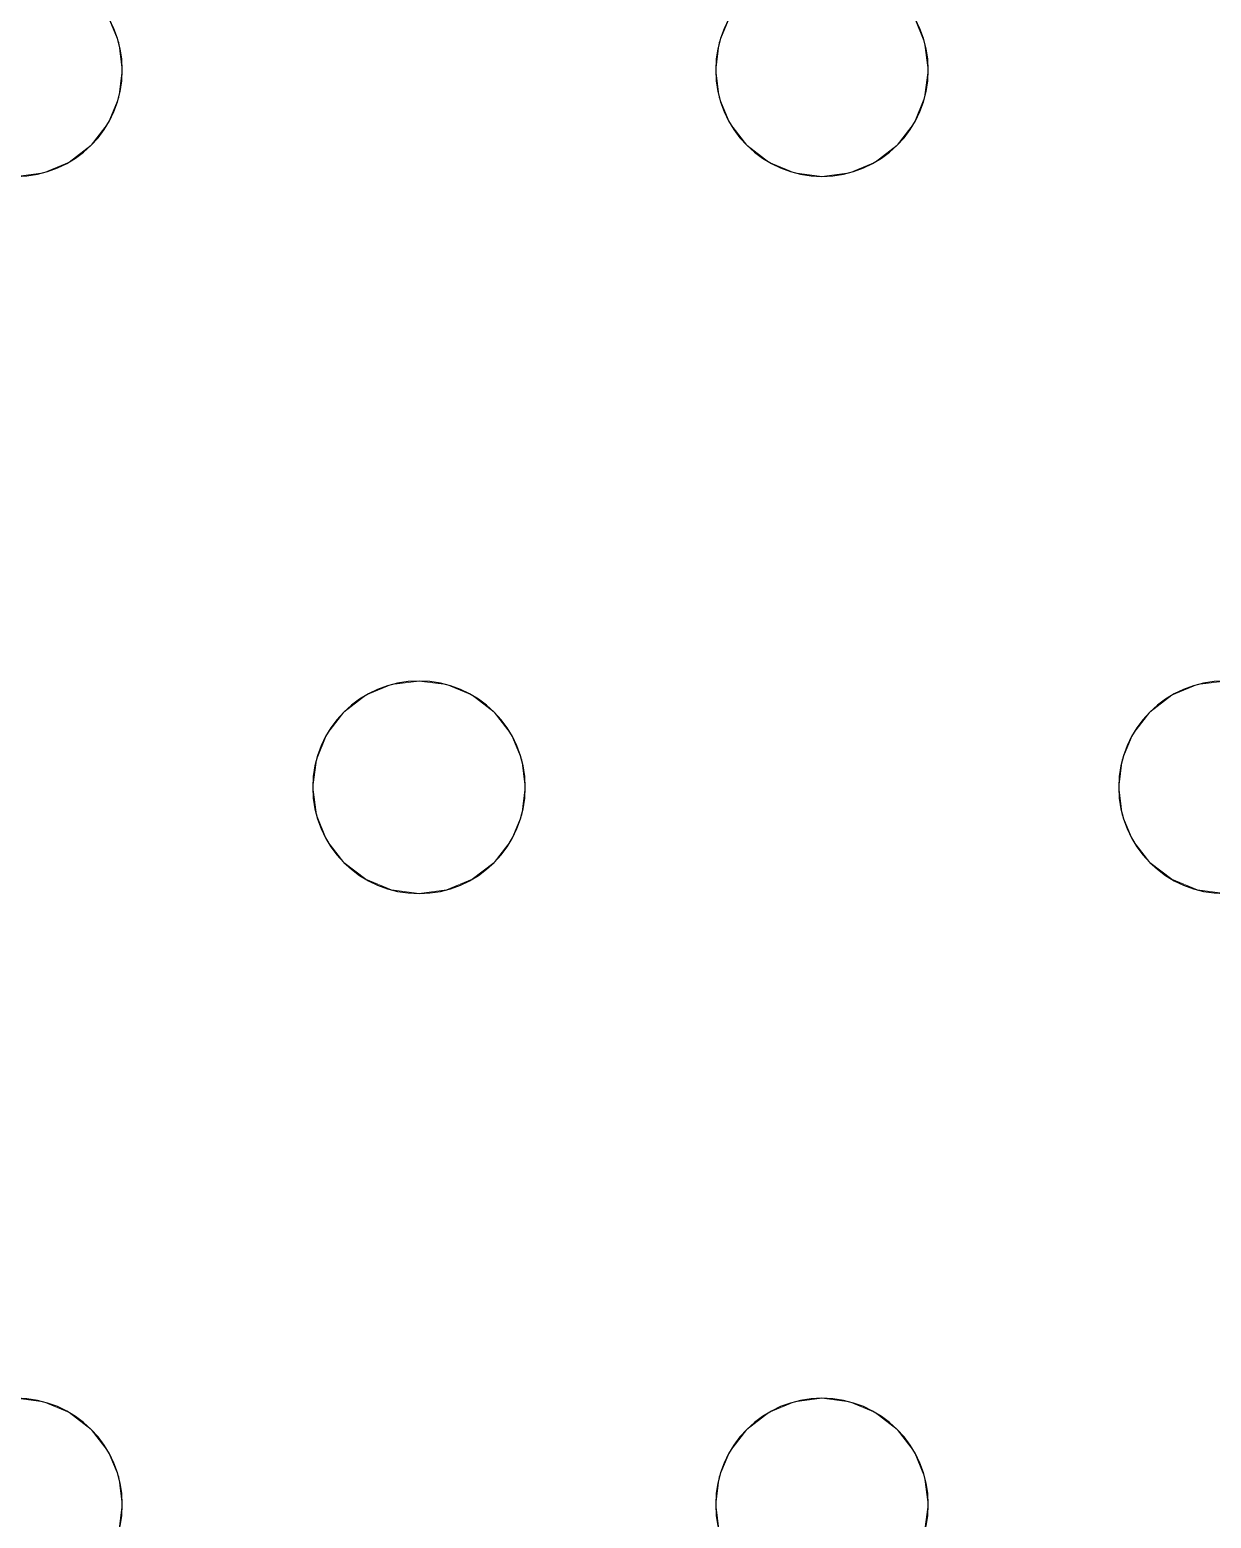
# Model space of a CAD drawing. Header units: millimetres. Extents: x -1 to 1601, y -701 to 1.
# Drawn here: x 158.4 to 202.9, y -260.5 to -204.5 of the extents above; entities that cross this region are included whole.
import ezdxf

# ---------------------------------------------------------------- set-up
doc = ezdxf.new("R2010")
doc.units = ezdxf.units.MM
doc.layers.add('IQ_200_3D', color=1, linetype='Continuous')
doc.layers.add('IQ_204_2D', color=7, linetype='Continuous')

msp = doc.modelspace()

# ---------------------------------------------------------------- linework, layer by layer
at = {"layer": 'IQ_200_3D', "lineweight": 18}
for points, invisible_edges in [([(122.762, -68.034, 850), (1477.238, -68.034, 850), (1477.238, -397.966, 850), (122.762, -397.966, 850)], 10), ([(122.762, -68.034, 860), (122.762, -397.966, 860), (1477.238, -397.966, 860), (1477.238, -68.034, 860)], 5), ([(161.746, -204.965, 890), (161.347, -204, 890), (161.347, -204, 888), (161.746, -204.965, 888)], 10), ([(161.746, -204.965, 888), (161.347, -204, 888), (184.752, -204, 888)], 14), ([(184.752, -204, 890), (161.347, -204, 890), (161.746, -204.965, 890)], 13), ([(184.352, -204.965, 888), (161.882, -206, 888), (161.746, -204.965, 888), (184.752, -204, 888)], 5), ([(184.352, -204.965, 890), (184.752, -204, 890), (161.746, -204.965, 890), (161.882, -206, 890)], 10), ([(184.752, -204, 890), (184.352, -204.965, 890), (184.352, -204.965, 888), (184.752, -204, 888)], 10), ([(192.079, -204.965, 890), (191.68, -204, 890), (191.68, -204, 888), (192.079, -204.965, 888)], 10), ([(215.085, -204, 888), (214.685, -204.965, 888), (192.079, -204.965, 888), (191.68, -204, 888)], 10), ([(192.079, -204.965, 890), (214.685, -204.965, 890), (215.085, -204, 890), (191.68, -204, 890)], 5), ([(161.882, -206, 890), (161.746, -204.965, 890), (161.746, -204.965, 888), (161.882, -206, 888)], 2), ([(184.216, -206, 890), (184.352, -204.965, 890), (161.882, -206, 890), (161.746, -207.035, 890)], 10), ([(161.882, -206, 888), (184.352, -204.965, 888), (184.216, -206, 888)], 13), ([(184.352, -204.965, 890), (184.216, -206, 890), (184.216, -206, 888), (184.352, -204.965, 888)], 8), ([(192.216, -206, 890), (192.079, -204.965, 890), (192.079, -204.965, 888), (192.216, -206, 888)], 2), ([(192.216, -206, 888), (192.079, -204.965, 888), (214.685, -204.965, 888), (214.549, -206, 888)], 10), ([(214.685, -204.965, 890), (192.079, -204.965, 890), (192.216, -206, 890)], 13), ([(192.216, -206, 890), (192.079, -207.035, 890), (214.549, -206, 890), (214.685, -204.965, 890)], 10), ([(184.352, -207.035, 890), (184.216, -206, 890), (161.746, -207.035, 890), (161.347, -208, 890)], 10), ([(161.746, -207.035, 890), (161.882, -206, 890), (161.882, -206, 888), (161.746, -207.035, 888)], 8), ([(161.746, -207.035, 888), (161.882, -206, 888), (184.216, -206, 888), (184.352, -207.035, 888)], 10), ([(184.216, -206, 890), (184.352, -207.035, 890), (184.352, -207.035, 888), (184.216, -206, 888)], 2), ([(214.685, -207.035, 890), (214.549, -206, 890), (192.079, -207.035, 890), (191.68, -208, 890)], 10), ([(192.079, -207.035, 890), (192.216, -206, 890), (192.216, -206, 888), (192.079, -207.035, 888)], 8), ([(192.079, -207.035, 888), (192.216, -206, 888), (214.549, -206, 888), (214.685, -207.035, 888)], 10), ([(161.347, -208, 890), (161.746, -207.035, 890), (161.746, -207.035, 888), (161.347, -208, 888)], 10), ([(161.347, -208, 888), (161.746, -207.035, 888), (184.352, -207.035, 888), (184.752, -208, 888)], 10), ([(161.347, -208, 890), (184.752, -208, 890), (184.352, -207.035, 890)], 13), ([(184.352, -207.035, 890), (184.752, -208, 890), (184.752, -208, 888), (184.352, -207.035, 888)], 10), ([(191.68, -208, 890), (192.079, -207.035, 890), (192.079, -207.035, 888), (191.68, -208, 888)], 10), ([(191.68, -208, 888), (192.079, -207.035, 888), (214.685, -207.035, 888), (215.085, -208, 888)], 10), ([(215.085, -208, 890), (214.685, -207.035, 890), (191.68, -208, 890), (203.382, -229, 890)], 14), ([(160.711, -208.828, 890), (161.347, -208, 890), (161.347, -208, 888), (160.711, -208.828, 888)], 10), ([(161.347, -208, 888), (184.752, -208, 888), (173.049, -229, 888), (160.711, -208.828, 888)], 7), ([(173.049, -229, 890), (161.347, -208, 890), (160.711, -208.828, 890), (172.014, -229.136, 890)], 5), ([(173.049, -229, 890), (185.387, -208.828, 890), (184.752, -208, 890), (161.347, -208, 890)], 13), ([(185.387, -208.828, 888), (174.084, -229.136, 888), (173.049, -229, 888), (184.752, -208, 888)], 5), ([(184.752, -208, 890), (185.387, -208.828, 890), (185.387, -208.828, 888), (184.752, -208, 888)], 10), ([(191.044, -208.828, 890), (191.68, -208, 890), (191.68, -208, 888), (191.044, -208.828, 888)], 10), ([(203.382, -229, 888), (191.044, -208.828, 888), (191.68, -208, 888), (215.085, -208, 888)], 13), ([(203.382, -229, 890), (191.68, -208, 890), (191.044, -208.828, 890), (202.347, -229.136, 890)], 5), ([(159.882, -209.464, 890), (160.711, -208.828, 890), (160.711, -208.828, 888), (159.882, -209.464, 888)], 10), ([(172.014, -229.136, 888), (159.882, -209.464, 888), (160.711, -208.828, 888), (173.049, -229, 888)], 5), ([(159.882, -209.464, 890), (172.014, -229.136, 890), (160.711, -208.828, 890)], 3), ([(174.084, -229.136, 890), (186.216, -209.464, 890), (185.387, -208.828, 890), (173.049, -229, 890)], 5), ([(186.216, -209.464, 888), (175.049, -229.536, 888), (174.084, -229.136, 888), (185.387, -208.828, 888)], 5), ([(185.387, -208.828, 890), (186.216, -209.464, 890), (186.216, -209.464, 888), (185.387, -208.828, 888)], 10), ([(190.216, -209.464, 890), (191.044, -208.828, 890), (191.044, -208.828, 888), (190.216, -209.464, 888)], 10), ([(190.216, -209.464, 888), (191.044, -208.828, 888), (202.347, -229.136, 888), (201.382, -229.536, 888)], 10), ([(190.216, -209.464, 890), (202.347, -229.136, 890), (191.044, -208.828, 890)], 3), ([(203.382, -229, 888), (202.347, -229.136, 888), (191.044, -208.828, 888)], 14), ([(158.918, -209.864, 890), (159.882, -209.464, 890), (159.882, -209.464, 888), (158.918, -209.864, 888)], 10), ([(171.049, -229.536, 888), (158.918, -209.864, 888), (159.882, -209.464, 888), (172.014, -229.136, 888)], 5), ([(159.882, -209.464, 890), (158.918, -209.864, 890), (171.049, -229.536, 890), (172.014, -229.136, 890)], 10), ([(175.049, -229.536, 890), (187.18, -209.864, 890), (186.216, -209.464, 890), (174.084, -229.136, 890)], 5), ([(175.049, -229.536, 888), (186.216, -209.464, 888), (187.18, -209.864, 888)], 13), ([(186.216, -209.464, 890), (187.18, -209.864, 890), (187.18, -209.864, 888), (186.216, -209.464, 888)], 10), ([(189.251, -209.864, 890), (190.216, -209.464, 890), (190.216, -209.464, 888), (189.251, -209.864, 888)], 10), ([(189.251, -209.864, 888), (190.216, -209.464, 888), (201.382, -229.536, 888)], 14), ([(190.216, -209.464, 890), (189.251, -209.864, 890), (201.382, -229.536, 890), (202.347, -229.136, 890)], 10), ([(146.18, -231, 888), (145.544, -230.172, 888), (157.882, -210, 888), (169.585, -231, 888)], 14), ([(146.18, -231, 890), (169.185, -231.965, 890), (169.585, -231, 890), (157.882, -210, 890)], 13), ([(158.918, -209.864, 888), (157.882, -210, 888), (157.882, -210, 890), (158.918, -209.864, 890)], 10), ([(157.882, -210, 888), (158.918, -209.864, 888), (170.221, -230.172, 888), (169.585, -231, 888)], 10), ([(170.221, -230.172, 890), (158.918, -209.864, 890), (157.882, -210, 890), (169.585, -231, 890)], 5), ([(170.221, -230.172, 888), (158.918, -209.864, 888), (171.049, -229.536, 888)], 3), ([(171.049, -229.536, 890), (158.918, -209.864, 890), (170.221, -230.172, 890)], 3), ([(175.878, -230.172, 888), (175.049, -229.536, 888), (187.18, -209.864, 888), (188.216, -210, 888)], 10), ([(175.878, -230.172, 890), (188.216, -210, 890), (187.18, -209.864, 890), (175.049, -229.536, 890)], 5), ([(176.513, -231, 888), (175.878, -230.172, 888), (188.216, -210, 888), (199.918, -231, 888)], 14), ([(175.878, -230.172, 890), (176.513, -231, 890), (188.216, -210, 890)], 14), ([(199.918, -231, 890), (200.554, -230.172, 890), (188.216, -210, 890), (176.513, -231, 890)], 14), ([(188.216, -210, 888), (187.18, -209.864, 888), (187.18, -209.864, 890), (188.216, -210, 890)], 10), ([(189.251, -209.864, 888), (188.216, -210, 888), (188.216, -210, 890), (189.251, -209.864, 890)], 10), ([(189.251, -209.864, 888), (201.382, -229.536, 888), (200.554, -230.172, 888), (188.216, -210, 888)], 5), ([(200.554, -230.172, 890), (201.382, -229.536, 890), (189.251, -209.864, 890), (188.216, -210, 890)], 10), ([(188.216, -210, 888), (200.554, -230.172, 888), (199.918, -231, 888)], 13), ([(172.014, -229.136, 890), (171.049, -229.536, 890), (171.049, -229.536, 888), (172.014, -229.136, 888)], 10), ([(172.014, -229.136, 888), (173.049, -229, 888), (173.049, -229, 890), (172.014, -229.136, 890)], 10), ([(173.049, -229, 888), (174.084, -229.136, 888), (174.084, -229.136, 890), (173.049, -229, 890)], 10), ([(175.049, -229.536, 890), (174.084, -229.136, 890), (174.084, -229.136, 888), (175.049, -229.536, 888)], 10), ([(202.347, -229.136, 890), (201.382, -229.536, 890), (201.382, -229.536, 888), (202.347, -229.136, 888)], 10), ([(202.347, -229.136, 888), (203.382, -229, 888), (203.382, -229, 890), (202.347, -229.136, 890)], 10), ([(171.049, -229.536, 890), (170.221, -230.172, 890), (170.221, -230.172, 888), (171.049, -229.536, 888)], 10), ([(175.878, -230.172, 890), (175.049, -229.536, 890), (175.049, -229.536, 888), (175.878, -230.172, 888)], 10), ([(201.382, -229.536, 890), (200.554, -230.172, 890), (200.554, -230.172, 888), (201.382, -229.536, 888)], 10), ([(170.221, -230.172, 890), (169.585, -231, 890), (169.585, -231, 888), (170.221, -230.172, 888)], 10), ([(176.513, -231, 890), (175.878, -230.172, 890), (175.878, -230.172, 888), (176.513, -231, 888)], 10), ([(200.554, -230.172, 890), (199.918, -231, 890), (199.918, -231, 888), (200.554, -230.172, 888)], 10), ([(169.185, -231.965, 888), (146.579, -231.965, 888), (146.18, -231, 888), (169.585, -231, 888)], 5), ([(169.185, -231.965, 890), (146.18, -231, 890), (146.579, -231.965, 890), (169.049, -233, 890)], 5), ([(169.585, -231, 890), (169.185, -231.965, 890), (169.185, -231.965, 888), (169.585, -231, 888)], 10), ([(176.913, -231.965, 890), (176.513, -231, 890), (176.513, -231, 888), (176.913, -231.965, 888)], 10), ([(199.519, -231.965, 888), (176.913, -231.965, 888), (176.513, -231, 888), (199.918, -231, 888)], 5), ([(199.519, -231.965, 890), (199.918, -231, 890), (176.513, -231, 890), (176.913, -231.965, 890)], 10), ([(199.918, -231, 890), (199.519, -231.965, 890), (199.519, -231.965, 888), (199.918, -231, 888)], 10), ([(146.579, -231.965, 888), (169.185, -231.965, 888), (169.049, -233, 888), (146.716, -233, 888)], 5), ([(146.579, -231.965, 890), (146.716, -233, 890), (169.049, -233, 890)], 14), ([(169.185, -231.965, 890), (169.049, -233, 890), (169.049, -233, 888), (169.185, -231.965, 888)], 8), ([(177.049, -233, 890), (176.913, -231.965, 890), (176.913, -231.965, 888), (177.049, -233, 888)], 2), ([(176.913, -231.965, 888), (199.519, -231.965, 888), (199.382, -233, 888), (177.049, -233, 888)], 5), ([(199.382, -233, 890), (199.519, -231.965, 890), (176.913, -231.965, 890), (177.049, -233, 890)], 10), ([(199.519, -231.965, 890), (199.382, -233, 890), (199.382, -233, 888), (199.519, -231.965, 888)], 8), ([(146.579, -234.035, 888), (146.716, -233, 888), (169.049, -233, 888), (169.185, -234.035, 888)], 10), ([(169.049, -233, 890), (146.716, -233, 890), (146.579, -234.035, 890), (169.185, -234.035, 890)], 5), ([(169.049, -233, 890), (169.185, -234.035, 890), (169.185, -234.035, 888), (169.049, -233, 888)], 2), ([(199.519, -234.035, 888), (176.513, -235, 888), (176.913, -234.035, 888), (199.382, -233, 888)], 5), ([(199.519, -234.035, 890), (199.382, -233, 890), (176.913, -234.035, 890), (176.513, -235, 890)], 10), ([(176.913, -234.035, 890), (177.049, -233, 890), (177.049, -233, 888), (176.913, -234.035, 888)], 8), ([(199.382, -233, 888), (176.913, -234.035, 888), (177.049, -233, 888)], 13), ([(177.049, -233, 890), (176.913, -234.035, 890), (199.382, -233, 890)], 14), ([(199.382, -233, 890), (199.519, -234.035, 890), (199.519, -234.035, 888), (199.382, -233, 888)], 2), ([(169.185, -234.035, 888), (169.585, -235, 888), (146.18, -235, 888), (146.579, -234.035, 888)], 10), ([(169.585, -235, 890), (169.185, -234.035, 890), (146.18, -235, 890), (157.882, -256, 890)], 14), ([(146.18, -235, 890), (169.185, -234.035, 890), (146.579, -234.035, 890)], 3), ([(169.185, -234.035, 890), (169.585, -235, 890), (169.585, -235, 888), (169.185, -234.035, 888)], 10), ([(176.513, -235, 890), (176.913, -234.035, 890), (176.913, -234.035, 888), (176.513, -235, 888)], 10), ([(199.918, -235, 888), (176.513, -235, 888), (199.519, -234.035, 888)], 3), ([(199.918, -235, 890), (199.519, -234.035, 890), (176.513, -235, 890), (188.216, -256, 890)], 14), ([(199.519, -234.035, 890), (199.918, -235, 890), (199.918, -235, 888), (199.519, -234.035, 888)], 10), ([(157.882, -256, 888), (145.544, -235.828, 888), (146.18, -235, 888), (169.585, -235, 888)], 13), ([(157.882, -256, 888), (169.585, -235, 888), (170.221, -235.828, 888), (158.918, -256.136, 888)], 5), ([(157.882, -256, 890), (158.918, -256.136, 890), (170.221, -235.828, 890), (169.585, -235, 890)], 10), ([(169.585, -235, 890), (170.221, -235.828, 890), (170.221, -235.828, 888), (169.585, -235, 888)], 10), ([(175.878, -235.828, 890), (176.513, -235, 890), (176.513, -235, 888), (175.878, -235.828, 888)], 10), ([(176.513, -235, 888), (199.918, -235, 888), (188.216, -256, 888), (175.878, -235.828, 888)], 7), ([(176.513, -235, 890), (175.878, -235.828, 890), (188.216, -256, 890)], 14), ([(199.918, -235, 888), (200.554, -235.828, 888), (188.216, -256, 888)], 14), ([(188.216, -256, 890), (200.554, -235.828, 890), (199.918, -235, 890)], 13), ([(199.918, -235, 890), (200.554, -235.828, 890), (200.554, -235.828, 888), (199.918, -235, 888)], 10), ([(171.049, -236.464, 888), (158.918, -256.136, 888), (170.221, -235.828, 888)], 3), ([(171.049, -236.464, 890), (170.221, -235.828, 890), (158.918, -256.136, 890), (159.882, -256.536, 890)], 10), ([(170.221, -235.828, 890), (171.049, -236.464, 890), (171.049, -236.464, 888), (170.221, -235.828, 888)], 10), ([(175.049, -236.464, 890), (175.878, -235.828, 890), (175.878, -235.828, 888), (175.049, -236.464, 888)], 10), ([(187.18, -256.136, 888), (175.049, -236.464, 888), (175.878, -235.828, 888), (188.216, -256, 888)], 5), ([(187.18, -256.136, 890), (188.216, -256, 890), (175.878, -235.828, 890), (175.049, -236.464, 890)], 10), ([(189.251, -256.136, 888), (188.216, -256, 888), (200.554, -235.828, 888), (201.382, -236.464, 888)], 10), ([(189.251, -256.136, 890), (201.382, -236.464, 890), (200.554, -235.828, 890), (188.216, -256, 890)], 5), ([(200.554, -235.828, 890), (201.382, -236.464, 890), (201.382, -236.464, 888), (200.554, -235.828, 888)], 10), ([(171.049, -236.464, 888), (172.014, -236.864, 888), (159.882, -256.536, 888), (158.918, -256.136, 888)], 10), ([(172.014, -236.864, 890), (171.049, -236.464, 890), (159.882, -256.536, 890), (160.711, -257.172, 890)], 10), ([(171.049, -236.464, 890), (172.014, -236.864, 890), (172.014, -236.864, 888), (171.049, -236.464, 888)], 10), ([(174.084, -236.864, 890), (175.049, -236.464, 890), (175.049, -236.464, 888), (174.084, -236.864, 888)], 10), ([(186.216, -256.536, 888), (174.084, -236.864, 888), (175.049, -236.464, 888), (187.18, -256.136, 888)], 5), ([(186.216, -256.536, 890), (187.18, -256.136, 890), (175.049, -236.464, 890), (174.084, -236.864, 890)], 10), ([(190.216, -256.536, 888), (189.251, -256.136, 888), (201.382, -236.464, 888), (202.347, -236.864, 888)], 10), ([(190.216, -256.536, 890), (202.347, -236.864, 890), (201.382, -236.464, 890), (189.251, -256.136, 890)], 5), ([(201.382, -236.464, 890), (202.347, -236.864, 890), (202.347, -236.864, 888), (201.382, -236.464, 888)], 10), ([(159.882, -256.536, 888), (172.014, -236.864, 888), (160.711, -257.172, 888)], 3), ([(160.711, -257.172, 888), (172.014, -236.864, 888), (173.049, -237, 888), (161.347, -258, 888)], 5), ([(173.049, -237, 890), (172.014, -236.864, 890), (160.711, -257.172, 890), (161.347, -258, 890)], 10), ([(184.752, -258, 888), (161.347, -258, 888), (173.049, -237, 888), (185.387, -257.172, 888)], 7), ([(161.347, -258, 890), (184.352, -258.965, 890), (184.752, -258, 890), (173.049, -237, 890)], 13), ([(173.049, -237, 888), (172.014, -236.864, 888), (172.014, -236.864, 890), (173.049, -237, 890)], 10), ([(174.084, -236.864, 888), (173.049, -237, 888), (173.049, -237, 890), (174.084, -236.864, 890)], 10), ([(174.084, -236.864, 888), (186.216, -256.536, 888), (185.387, -257.172, 888), (173.049, -237, 888)], 5), ([(173.049, -237, 890), (184.752, -258, 890), (185.387, -257.172, 890), (174.084, -236.864, 890)], 5), ([(186.216, -256.536, 890), (174.084, -236.864, 890), (185.387, -257.172, 890)], 3), ([(202.347, -236.864, 888), (203.382, -237, 888), (191.044, -257.172, 888), (190.216, -256.536, 888)], 10), ([(202.347, -236.864, 890), (190.216, -256.536, 890), (191.044, -257.172, 890)], 13), ([(203.382, -237, 890), (202.347, -236.864, 890), (191.044, -257.172, 890), (191.68, -258, 890)], 10), ([(191.68, -258, 888), (191.044, -257.172, 888), (203.382, -237, 888)], 14), ([(215.085, -258, 888), (214.685, -258.965, 888), (191.68, -258, 888), (203.382, -237, 888)], 14), ([(203.382, -237, 890), (191.68, -258, 890), (215.085, -258, 890), (215.721, -257.172, 890)], 11), ([(203.382, -237, 888), (202.347, -236.864, 888), (202.347, -236.864, 890), (203.382, -237, 890)], 10), ([(157.882, -256, 888), (158.918, -256.136, 888), (158.918, -256.136, 890), (157.882, -256, 890)], 10), ([(187.18, -256.136, 888), (188.216, -256, 888), (188.216, -256, 890), (187.18, -256.136, 890)], 10), ([(188.216, -256, 888), (189.251, -256.136, 888), (189.251, -256.136, 890), (188.216, -256, 890)], 10), ([(159.882, -256.536, 890), (158.918, -256.136, 890), (158.918, -256.136, 888), (159.882, -256.536, 888)], 10), ([(160.711, -257.172, 890), (159.882, -256.536, 890), (159.882, -256.536, 888), (160.711, -257.172, 888)], 10), ([(186.216, -256.536, 890), (185.387, -257.172, 890), (185.387, -257.172, 888), (186.216, -256.536, 888)], 10), ([(187.18, -256.136, 890), (186.216, -256.536, 890), (186.216, -256.536, 888), (187.18, -256.136, 888)], 10), ([(190.216, -256.536, 890), (189.251, -256.136, 890), (189.251, -256.136, 888), (190.216, -256.536, 888)], 10), ([(191.044, -257.172, 890), (190.216, -256.536, 890), (190.216, -256.536, 888), (191.044, -257.172, 888)], 10), ([(161.347, -258, 890), (160.711, -257.172, 890), (160.711, -257.172, 888), (161.347, -258, 888)], 10), ([(185.387, -257.172, 890), (184.752, -258, 890), (184.752, -258, 888), (185.387, -257.172, 888)], 10), ([(191.68, -258, 890), (191.044, -257.172, 890), (191.044, -257.172, 888), (191.68, -258, 888)], 10), ([(161.746, -258.965, 890), (161.347, -258, 890), (161.347, -258, 888), (161.746, -258.965, 888)], 10), ([(184.352, -258.965, 888), (161.746, -258.965, 888), (161.347, -258, 888), (184.752, -258, 888)], 5), ([(161.746, -258.965, 890), (184.216, -260, 890), (184.352, -258.965, 890), (161.347, -258, 890)], 5), ([(184.752, -258, 890), (184.352, -258.965, 890), (184.352, -258.965, 888), (184.752, -258, 888)], 10), ([(192.079, -258.965, 890), (191.68, -258, 890), (191.68, -258, 888), (192.079, -258.965, 888)], 10), ([(214.685, -258.965, 888), (214.549, -260, 888), (192.079, -258.965, 888), (191.68, -258, 888)], 10), ([(191.68, -258, 890), (192.079, -258.965, 890), (214.685, -258.965, 890), (215.085, -258, 890)], 10), ([(161.882, -260, 890), (161.746, -258.965, 890), (161.746, -258.965, 888), (161.882, -260, 888)], 2), ([(184.216, -260, 888), (161.882, -260, 888), (161.746, -258.965, 888), (184.352, -258.965, 888)], 5), ([(161.882, -260, 890), (184.352, -261.035, 890), (184.216, -260, 890), (161.746, -258.965, 890)], 5), ([(184.352, -258.965, 890), (184.216, -260, 890), (184.216, -260, 888), (184.352, -258.965, 888)], 8), ([(192.216, -260, 890), (192.079, -258.965, 890), (192.079, -258.965, 888), (192.216, -260, 888)], 2), ([(192.216, -260, 888), (192.079, -258.965, 888), (214.549, -260, 888), (214.685, -261.035, 888)], 10), ([(214.549, -260, 890), (214.685, -258.965, 890), (192.079, -258.965, 890), (192.216, -260, 890)], 10), ([(161.746, -261.035, 890), (161.882, -260, 890), (161.882, -260, 888), (161.746, -261.035, 888)], 8), ([(184.352, -261.035, 888), (161.746, -261.035, 888), (161.882, -260, 888), (184.216, -260, 888)], 5), ([(161.746, -261.035, 890), (184.752, -262, 890), (184.352, -261.035, 890), (161.882, -260, 890)], 5), ([(184.216, -260, 890), (184.352, -261.035, 890), (184.352, -261.035, 888), (184.216, -260, 888)], 2), ([(192.079, -261.035, 890), (192.216, -260, 890), (192.216, -260, 888), (192.079, -261.035, 888)], 8), ([(192.079, -261.035, 888), (192.216, -260, 888), (214.685, -261.035, 888), (215.085, -262, 888)], 10), ([(192.079, -261.035, 890), (215.085, -262, 890), (214.685, -261.035, 890), (192.216, -260, 890)], 5), ([(192.216, -260, 890), (214.685, -261.035, 890), (214.549, -260, 890)], 13)]:
    msp.add_3dface(points, dxfattribs=dict(at, invisible_edges=invisible_edges))
at = {"layer": 'IQ_204_2D'}
for centre, start, end in [((157.882, -206), 0, 180), ((188.216, -206), 0, 180), ((157.882, -206), 180, 360), ((188.216, -206), 180, 0), ((173.049, -233), 0, 180), ((203.382, -233), 0, 180), ((173.049, -233), 180, 360), ((203.382, -233), 180, 0), ((157.882, -260), 0, 180), ((188.216, -260), 0, 180), ((157.882, -260), 180, 360), ((188.216, -260), 180, 0)]:
    msp.add_arc(centre, 4, start, end, dxfattribs=at)

# ---------------------------------------------------------------- meshes
at = {"layer": 'IQ_200_3D', "lineweight": 18}
mesh = msp.add_polyface(dxfattribs=at)
corners = [(1600, 0, 850), (1600, -700, 850), (0, -700, 850), (0, 0, 850), (1210.5, -594, 850), (1211.556, -602.023, 850), (1214.653, -609.5, 850), (1219.58, -615.92, 850), (1226, -620.847, 850), (1233.477, -623.944, 850), (1241.5, -625, 850), (1459.5, -625, 850), (1467.523, -623.944, 850), (1475, -620.847, 850), (1481.42, -615.92, 850), (1486.347, -609.5, 850), (1489.444, -602.023, 850), (1490.5, -594, 850), (1490.5, -476, 850), (1489.444, -467.977, 850), (1486.347, -460.5, 850), (1481.42, -454.08, 850), (1475, -449.153, 850), (1467.523, -446.056, 850), (1459.5, -445, 850), (1241.5, -445, 850), (1233.477, -446.056, 850), (1226, -449.153, 850), (1219.58, -454.08, 850), (1214.653, -460.5, 850), (1211.556, -467.977, 850), (1210.5, -476, 850), (1477.5, -68.034, 850), (122.5, -68.034, 850), (110.412, -69.625, 850), (99.148, -74.291, 850), (89.475, -81.713, 850), (82.053, -91.386, 850), (77.388, -102.65, 850), (75.796, -114.738, 850), (75.796, -351.262, 850), (77.388, -363.35, 850), (82.053, -374.614, 850), (89.475, -384.287, 850), (99.148, -391.709, 850), (110.412, -396.375, 850), (122.5, -397.966, 850), (1477.5, -397.966, 850), (1489.588, -396.375, 850), (1500.852, -391.709, 850), (1510.525, -384.287, 850), (1517.947, -374.614, 850), (1522.612, -363.35, 850), (1524.204, -351.262, 850), (1524.204, -114.738, 850), (1522.612, -102.65, 850), (1517.947, -91.386, 850), (1510.525, -81.713, 850), (1500.852, -74.291, 850), (1489.588, -69.625, 850)]
mesh.append_faces([[corners[k] for k in face] for face in [(37, 3, 36), (35, 3, 34), (4, 46, 31), (31, 46, 30), (55, 0, 54), (16, 1, 15), (14, 1, 13), (21, 49, 20), (11, 1, 10)]], dxfattribs={"vtx0": -1, "vtx1": -1})
mesh.append_faces([[corners[k] for k in face] for face in [(3, 37, 38), (3, 38, 39), (3, 39, 40, 2), (2, 40, 41), (46, 4, 5), (2, 6, 7), (46, 29, 30), (46, 28, 29), (26, 46, 47, 25), (46, 26, 27), (0, 59, 32, 3), (20, 49, 50, 19), (47, 24, 25), (0, 55, 56), (1, 52, 53), (19, 50, 51, 18), (1, 16, 17)]], dxfattribs={"vtx0": -1, "vtx2": -1})
mesh.append_faces([[corners[k] for k in face] for face in [(2, 45, 46, 5), (1, 17, 18, 51)]], dxfattribs={"vtx0": -1, "vtx2": -1, "vtx3": -1})
mesh.append_faces([[corners[k] for k in face] for face in [(41, 42, 2), (35, 36, 3), (33, 34, 3, 32), (43, 44, 2), (44, 45, 2), (42, 43, 2), (5, 6, 2), (27, 28, 46), (7, 8, 2), (8, 9, 2), (58, 59, 0), (56, 57, 0), (57, 58, 0), (51, 52, 1), (23, 24, 47), (11, 12, 1), (12, 13, 1), (14, 15, 1)]], dxfattribs={"vtx1": -1, "vtx2": -1})
mesh.append_faces([[corners[k] for k in face] for face in [(1, 2, 9, 10), (47, 48, 22, 23), (48, 49, 21, 22), (53, 54, 0, 1)]], dxfattribs={"vtx1": -1, "vtx3": -1})
mesh = msp.add_polyface(dxfattribs=at)
corners = [(1600, -700, 900), (1600, -23, 900), (0, -23, 900), (0, -700, 900), (90, -35.113, 900), (1510, -35.113, 900), (1529.382, -37.665, 900), (1547.443, -45.146, 900), (1562.953, -57.047, 900), (1574.854, -72.557, 900), (1582.335, -90.618, 900), (1584.887, -110, 900), (1584.887, -610, 900), (1582.335, -629.382, 900), (1574.854, -647.443, 900), (1562.953, -662.953, 900), (1547.443, -674.854, 900), (1529.382, -682.335, 900), (1510, -684.887, 900), (90, -684.887, 900), (70.618, -682.335, 900), (52.557, -674.854, 900), (37.047, -662.953, 900), (25.146, -647.443, 900), (17.665, -629.382, 900), (15.113, -610, 900), (15.113, -110, 900), (17.665, -90.618, 900), (25.146, -72.557, 900), (37.047, -57.047, 900), (52.557, -45.146, 900), (70.618, -37.665, 900)]
mesh.append_faces([[corners[k] for k in face] for face in [(9, 1, 8), (14, 0, 13), (31, 2, 30), (28, 2, 27), (21, 3, 20), (23, 3, 22)]], dxfattribs={"vtx0": -1, "vtx1": -1})
mesh.append_faces([[corners[k] for k in face] for face in [(1, 9, 10), (1, 11, 12, 0), (0, 14, 15), (0, 18, 19), (2, 28, 29), (3, 23, 24)]], dxfattribs={"vtx0": -1, "vtx2": -1})
mesh.append_faces([[corners[k] for k in face] for face in [(10, 11, 1), (5, 6, 1), (7, 8, 1), (6, 7, 1), (12, 13, 0), (15, 16, 0), (17, 18, 0), (16, 17, 0), (31, 4, 2), (29, 30, 2), (26, 27, 2), (21, 22, 3), (24, 25, 3)]], dxfattribs={"vtx1": -1, "vtx2": -1})
mesh.append_faces([[corners[k] for k in face] for face in [(4, 5, 1, 2), (25, 26, 2, 3), (19, 20, 3, 0)]], dxfattribs={"vtx1": -1, "vtx3": -1})
mesh = msp.add_polyface(dxfattribs=at)
corners = [(1510, -48.392, 890), (90, -48.392, 890), (66.424, -53.082, 890), (46.437, -66.437, 890), (33.082, -86.424, 890), (28.392, -110, 890), (28.392, -610, 890), (33.082, -633.576, 890), (46.437, -653.563, 890), (66.424, -666.918, 890), (90, -671.608, 890), (1510, -671.608, 890), (1533.576, -666.918, 890), (1553.563, -653.563, 890), (1566.918, -633.576, 890), (1571.608, -610, 890), (1571.608, -110, 890), (1566.918, -86.424, 890), (1553.563, -66.437, 890), (1533.576, -53.082, 890), (122.5, -418.034, 890), (1477.5, -418.034, 890), (1489.656, -419.634, 890), (1500.983, -424.326, 890), (1510.71, -431.79, 890), (1518.174, -441.517, 890), (1522.866, -452.844, 890), (1524.466, -465, 890), (1524.466, -605, 890), (1522.866, -617.156, 890), (1518.174, -628.483, 890), (1510.71, -638.21, 890), (1500.983, -645.674, 890), (1489.656, -650.366, 890), (1477.5, -651.966, 890), (122.5, -651.966, 890), (110.344, -650.366, 890), (99.017, -645.674, 890), (89.29, -638.21, 890), (81.826, -628.483, 890), (77.134, -617.156, 890), (75.534, -605, 890), (75.534, -465, 890), (77.134, -452.844, 890), (81.826, -441.517, 890), (89.29, -431.79, 890), (99.017, -424.326, 890), (110.344, -419.634, 890), (122.5, -68.034, 890), (1477.5, -68.034, 890), (1489.588, -69.625, 890), (1500.852, -74.291, 890), (1510.525, -81.713, 890), (1517.947, -91.386, 890), (1522.612, -102.65, 890), (1524.204, -114.738, 890), (1524.204, -351.262, 890), (1522.612, -363.35, 890), (1517.947, -374.614, 890), (1510.525, -384.287, 890), (1500.852, -391.709, 890), (1489.588, -396.375, 890), (1477.5, -397.966, 890), (122.5, -397.966, 890), (110.412, -396.375, 890), (99.148, -391.709, 890), (89.475, -384.287, 890), (82.053, -374.614, 890), (77.388, -363.35, 890), (75.796, -351.262, 890), (75.796, -114.738, 890), (77.388, -102.65, 890), (82.053, -91.386, 890), (89.475, -81.713, 890), (99.148, -74.291, 890), (110.412, -69.625, 890)]
mesh.append_faces([[corners[k] for k in face] for face in [(65, 47, 64), (75, 1, 74), (71, 5, 70), (73, 2, 72)]], dxfattribs={"vtx0": -1, "vtx1": -1})
mesh.append_faces([[corners[k] for k in face] for face in [(15, 28, 29, 14), (11, 32, 33), (16, 55, 56, 15), (54, 17, 18, 53), (53, 18, 19, 52), (52, 19, 0, 51), (0, 50, 51), (10, 37, 38, 9), (64, 47, 20, 63), (8, 39, 40, 7), (39, 8, 9, 38), (69, 42, 43), (1, 75, 48, 0), (3, 71, 72, 2)]], dxfattribs={"vtx0": -1, "vtx2": -1})
mesh.append_faces([[corners[k] for k in face] for face in [(6, 41, 42, 69)]], dxfattribs={"vtx0": -1, "vtx2": -1, "vtx3": -1})
mesh.append_faces([[corners[k] for k in face] for face in [(11, 33, 34, 35), (71, 3, 4, 5)]], dxfattribs={"vtx0": -1, "vtx3": -1})
mesh.append_faces([[corners[k] for k in face] for face in [(49, 50, 0, 48), (36, 37, 10)]], dxfattribs={"vtx1": -1, "vtx2": -1})
mesh.append_faces([[corners[k] for k in face] for face in [(27, 28, 15, 56)]], dxfattribs={"vtx1": -1, "vtx2": -1, "vtx3": -1})
mesh.append_faces([[corners[k] for k in face] for face in [(13, 14, 29, 30), (12, 13, 30, 31), (26, 27, 56, 57), (31, 32, 11, 12), (24, 25, 58, 59), (21, 22, 61, 62), (22, 23, 60, 61), (23, 24, 59, 60), (25, 26, 57, 58), (54, 55, 16, 17), (20, 21, 62, 63), (35, 36, 10, 11), (45, 46, 66, 67), (46, 47, 65, 66), (6, 7, 40, 41), (43, 44, 68, 69), (44, 45, 67, 68), (73, 74, 1, 2), (69, 70, 5, 6)]], dxfattribs={"vtx1": -1, "vtx3": -1})

doc.saveas('drawing.dxf')
